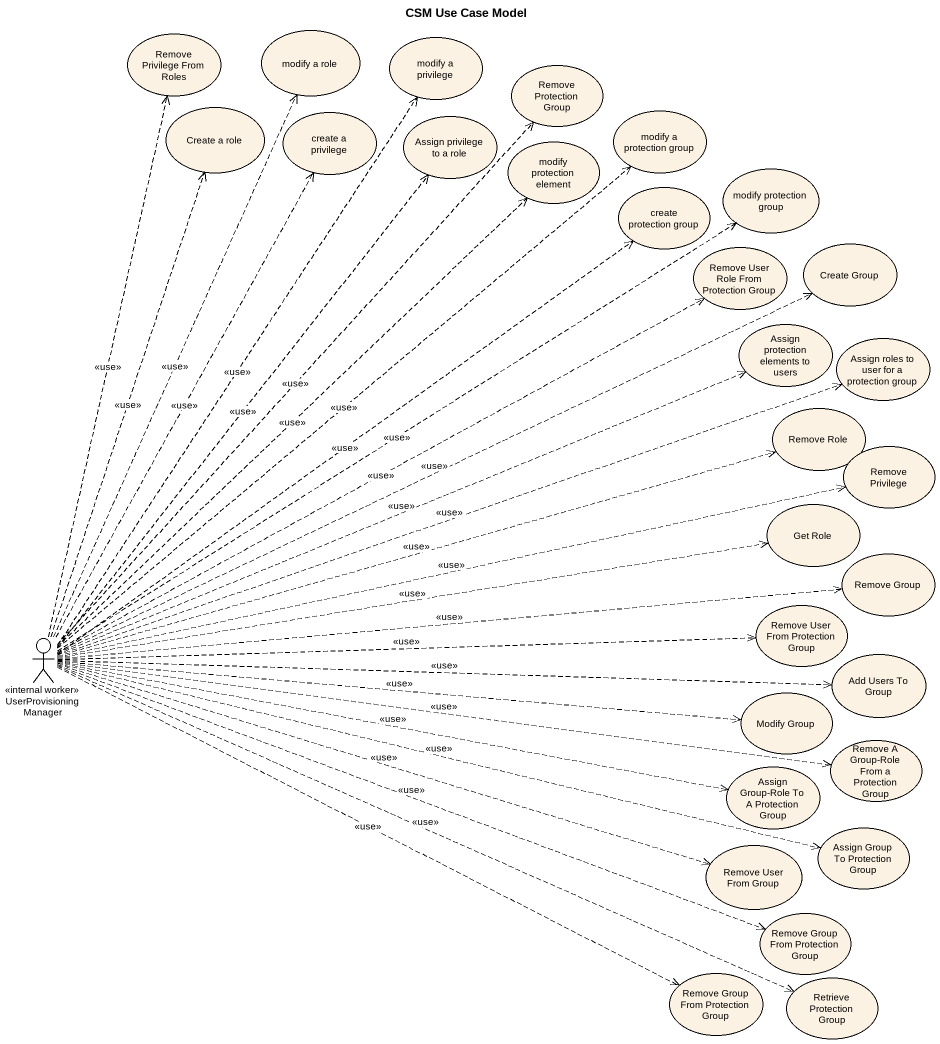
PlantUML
@startuml
title CSM Use Case Model
usecase "Remove Privilege From Roles" as Remove_Privilege_From_Roles
usecase "modify a role" as modify_a_role
usecase "modify a privilege" as modify_a_privilege
usecase "Remove Protection Group" as Remove_Protection_Group
usecase "Create a role" as Create_a_role
usecase "create a privilege" as create_a_privilege
usecase "Assign privilege to a role" as Assign_privilege_to_a_role
usecase "modify protection element" as modify_protection_element
usecase "modify a protection group" as modify_a_protection_group
usecase "modify protection group" as modify_protection_group
usecase "create protection group" as create_protection_group
usecase "Remove User Role From Protection Group" as Remove_User_Role_From
usecase "Create Group" as Create_Group
usecase "Assign protection elements to users" as Assign_protection_elements
usecase "Assign roles to user for a protection group" as Assign_roles_to_user_for_a
usecase "Remove Role" as Remove_Role
usecase "Remove Privilege" as Remove_Privilege
usecase "Get Role" as Get_Role
usecase "Remove Group" as Remove_Group
usecase "Remove User From Protection Group" as Remove_User_From_Protection
actor UserProvisioningManager <<internal worker>>
usecase "Add Users To Group" as Add_Users_To_Group
usecase "Modify Group" as Modify_Group
usecase "Remove A Group-Role From a Protection Group" as Remove_A_Group_Role_From_a
usecase "Assign Group-Role To A Protection Group" as Assign_Group_Role_To_A
usecase "Remove User From Group" as Remove_User_From_Group
usecase "Assign Group To Protection Group" as Assign_Group_To_Protection
usecase "Remove Group From Protection Group" as Remove_Group_From
usecase "Remove Group From Protection Group" as Remove_Group_From_2
usecase "Retrieve Protection Group" as Retrieve_Protection_Group
UserProvisioningManager .up.> Remove_Privilege_From_Roles : <<use>>
UserProvisioningManager .up.> modify_a_role : <<use>>
UserProvisioningManager .up.> modify_a_privilege : <<use>>
UserProvisioningManager .up.> Remove_Protection_Group : <<use>>
UserProvisioningManager .up.> Create_a_role : <<use>>
UserProvisioningManager .up.> create_a_privilege : <<use>>
UserProvisioningManager .up.> Assign_privilege_to_a_role : <<use>>
UserProvisioningManager .up.> modify_protection_element : <<use>>
UserProvisioningManager .up.> modify_a_protection_group : <<use>>
UserProvisioningManager .up.> modify_protection_group : <<use>>
UserProvisioningManager .up.> create_protection_group : <<use>>
UserProvisioningManager .right.> Remove_User_Role_From : <<use>>
UserProvisioningManager .right.> Create_Group : <<use>>
UserProvisioningManager .right.> Assign_protection_elements : <<use>>
UserProvisioningManager .right.> Assign_roles_to_user_for_a : <<use>>
UserProvisioningManager .right.> Remove_Role : <<use>>
UserProvisioningManager .right.> Remove_Privilege : <<use>>
UserProvisioningManager .right.> Get_Role : <<use>>
UserProvisioningManager .right.> Remove_Group : <<use>>
UserProvisioningManager .right.> Remove_User_From_Protection : <<use>>
UserProvisioningManager .right.> Add_Users_To_Group : <<use>>
UserProvisioningManager .right.> Modify_Group : <<use>>
UserProvisioningManager .right.> Remove_A_Group_Role_From_a : <<use>>
UserProvisioningManager .right.> Assign_Group_Role_To_A : <<use>>
UserProvisioningManager .right.> Remove_User_From_Group : <<use>>
UserProvisioningManager .right.> Assign_Group_To_Protection : <<use>>
UserProvisioningManager .right.> Remove_Group_From : <<use>>
UserProvisioningManager .right.> Remove_Group_From_2 : <<use>>
UserProvisioningManager .right.> Retrieve_Protection_Group : <<use>>
@enduml
